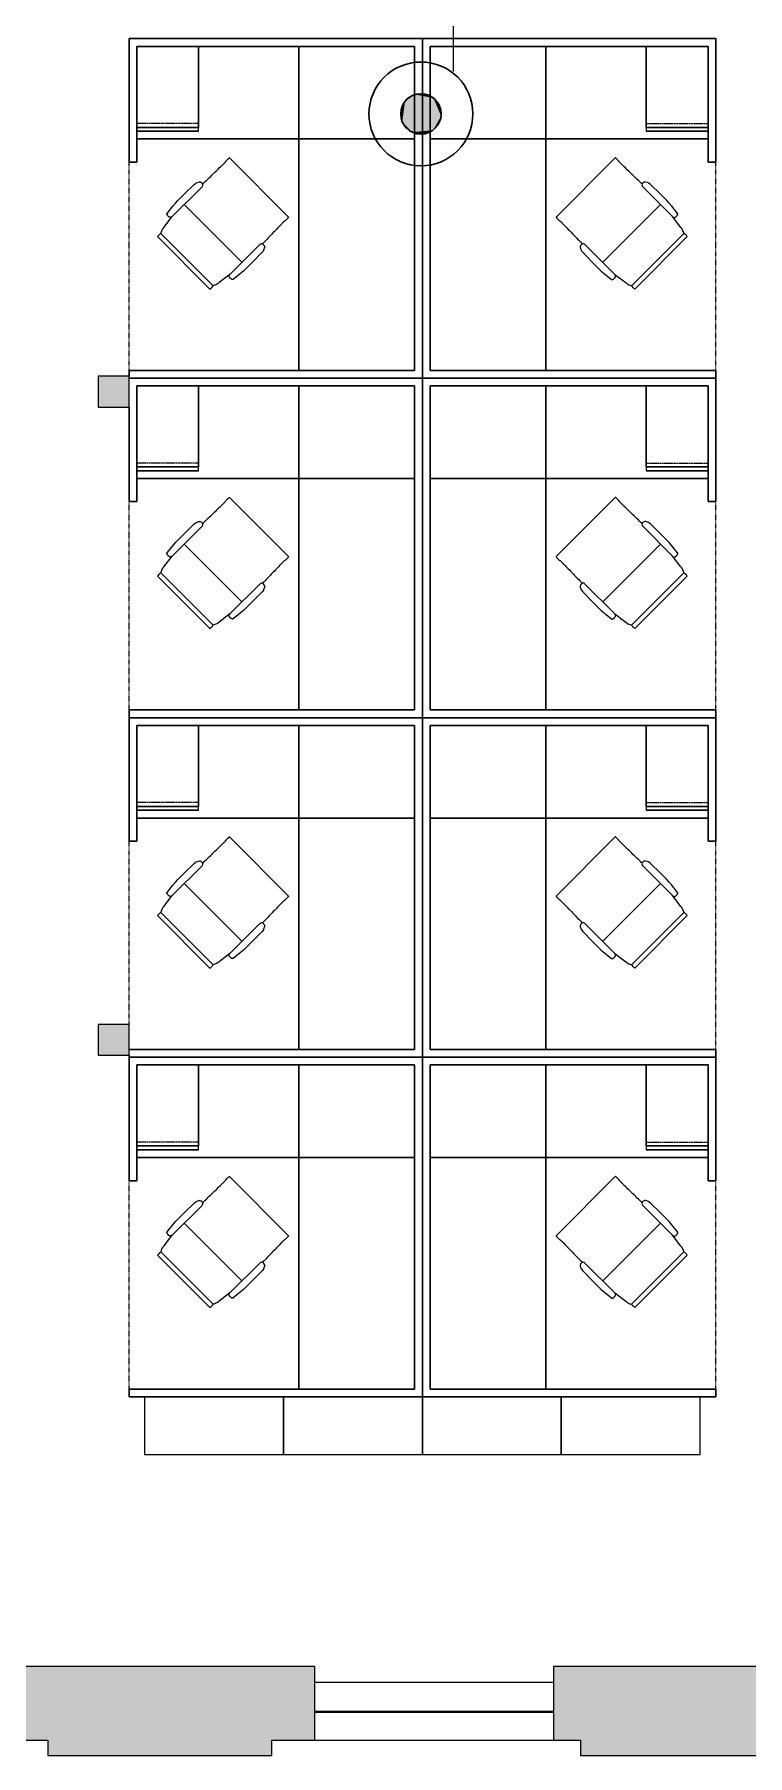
# Model space of a CAD drawing. Header units: inches. Extents: x 0 to 1865, y 0 to 1094.
# Drawn here: x 276.5 to 461.2, y 0 to 446.1 of the extents above; entities that cross this region are included whole.
import ezdxf

# ---------------------------------------------------------------- set-up
doc = ezdxf.new("R2010")
doc.units = ezdxf.units.IN
doc.header["$MEASUREMENT"] = 0
doc.linetypes.add('DASH 1_32_', pattern=[0.0625, 0.03125, -0.03125])
doc.linetypes.add('Dash 1_8_', pattern=[0.25, 0.125, -0.125])
for name, color, linetype, lineweight in [('A-ANNO-NOTE', 131, 'Continuous', 9), ('A-AREA-IDEN', 2, 'Continuous', 9), ('A-DETL', 90, 'Continuous', 9), ('A-DETL-GENF', 92, 'Continuous', 9), ('CORE', 7, 'Continuous', 9), ('I-FURN', 30, 'Continuous', 9), ('I-FURN-PNLS', 30, 'Continuous', 9), ('S-COLS', 52, 'Continuous', 13), ('Victor Bldg - 5th Floor_LINK_dwg', 8, 'Continuous', 9), ('WINDOWS', 7, 'Continuous', 9), ('WINDOWS SILL', 7, 'Continuous', 9)]:
    doc.layers.add(name, color=color, linetype=linetype, lineweight=lineweight)

# ---------------------------------------------------------------- blocks, each defined once
blk = doc.blocks.new('Victor Bldg - 5th Floor_LINK_dwg-6972324-Level 05 POWER _ SIGNAL')
at = {"layer": 'CORE'}
for p, q in [((301, 349.5), (301, 357.5)), ((301, 183), (301, 189.5)), ((301, 181.5), (301, 183))]:
    blk.add_line(p, q, dxfattribs=at)
at = {"layer": 'WINDOWS'}
for p, q in [((349.12, 11.5), (411, 11.5)), ((349.12, 11.25), (411, 11.25))]:
    blk.add_line(p, q, dxfattribs=at)
at = {"layer": 'WINDOWS SILL'}
for p, q in [((349.12, 19), (411, 19)), ((349.12, 4), (411, 4))]:
    blk.add_line(p, q, dxfattribs=at)
blk = doc.blocks.new('Concrete-Rectangular-Column - 8x8-7061903-Level 05 POWER _ SIGNAL')
at = {"layer": 'S-COLS', "lineweight": 9}
blk.add_hatch(color=7, dxfattribs=at).paths.add_polyline_path([(4, -4), (4, 4), (-4, 4), (-4, -4)], flags=0)
at = {"layer": 'S-COLS', "color": 8, "lineweight": 20}
for p, q in [((4, 4), (-4, 4)), ((-4, 4), (-4, -4)), ((4, -4), (4, 4)), ((-4, -4), (4, -4))]:
    blk.add_line(p, q, dxfattribs=at)
blk = doc.blocks.new('HermanMiller_Collection_Eames_AluminumGroup_LoungeChairSwivel - Arms Swivel Base-7952355-Level 05 POWER _ SIGNAL')
at = {"layer": 'I-FURN'}
for p, q in [((-12.96, -9.61), (-12.96, 9.61)), ((-11.95, 9.63), (-11.95, 9.59)), ((-11.95, 9.59), (-11.76, 9.6)), ((-11.76, -9.6), (-11.76, 9.6)), ((-10.12, 10.12), (-6.61, 10.58)), ((-6.94, 12.09), (-4.59, 12.38)), ((-6.61, 10.58), (-6.94, 10.64)), ((-6.61, 10.58), (4.33, 10.58)), ((-4.59, 12.38), (-3.51, 12.46)), ((-3.51, 12.46), (-2.64, 12.49)), ((-2.64, 12.49), (-0.18, 12.49)), ((-2.19, 10.58), (-2.19, -10.58)), ((-0.18, 12.49), (3.32, 12.43)), ((3.32, 12.43), (3.84, 12.38)), ((3.84, 12.38), (3.99, 12.34)), ((3.99, 12.34), (4.64, 12.01)), ((4.64, 12.01), (4.83, 11.89)), ((13.22, 10.83), (13.22, 10.86)), ((14.64, 10.85), (14.64, -10.85)), ((-11.95, -9.59), (-11.95, -9.63)), ((-11.76, -9.6), (-11.95, -9.59)), ((-6.61, -10.58), (-10.12, -10.12)), ((-6.94, -10.64), (-6.61, -10.58)), ((-4.59, -12.38), (-6.94, -12.09)), ((-6.61, -10.58), (4.33, -10.58)), ((-3.51, -12.46), (-4.59, -12.38)), ((-2.64, -12.49), (-3.51, -12.46)), ((-0.18, -12.49), (-2.64, -12.49)), ((3.32, -12.43), (-0.18, -12.49)), ((3.84, -12.38), (3.32, -12.43)), ((3.99, -12.34), (3.84, -12.38)), ((4.64, -12.01), (3.99, -12.34)), ((4.83, -11.89), (4.64, -12.01)), ((13.22, -10.86), (13.22, -10.83))]:
    blk.add_line(p, q, dxfattribs=at)
at = {"layer": 'I-FURN', "flags": 128}
for points in [[(4.94, 10.96), (5.23, 10.95), (5.52, 10.95)], [(5.52, -10.95), (5.23, -10.95), (4.94, -10.96)]]:
    blk.add_lwpolyline(points, dxfattribs=at)
at = {"layer": 'I-FURN'}
for centre, radius, start, end in [((-12.38, 5.3), 4.35, 84.2936, 97.7064), ((4.33, 11.27), 0.69, 270, 332.7502), ((3.68, 11.28), 1.3, 345.8347, 28.1255), ((-12.38, -5.3), 4.35, 262.2936, 275.7064), ((4.33, -11.27), 0.69, 27.2498, 90), ((3.68, -11.28), 1.3, 331.8745, 14.1653)]:
    blk.add_arc(centre, radius, start, end, dxfattribs=at)
for points in [[(-11.76, 9.6), (-11.64, 9.67), (-11.37, 9.8), (-11.02, 9.92), (-10.83, 9.99)], [(-10.83, 9.99), (-10.79, 10), (-10.71, 10.02), (-10.55, 10.06), (-10.35, 10.09), (-10.2, 10.11), (-10.12, 10.12)], [(5.52, 10.95), (6.54, 10.92), (8.59, 10.89), (10.68, 10.85), (11.73, 10.84)], [(11.73, 10.84), (11.97, 10.84), (12.47, 10.83), (12.96, 10.83), (13.22, 10.83)], [(-10.83, -9.99), (-11.02, -9.92), (-11.37, -9.8), (-11.64, -9.67), (-11.76, -9.6)], [(-10.12, -10.12), (-10.2, -10.11), (-10.35, -10.09), (-10.55, -10.06), (-10.71, -10.02), (-10.79, -10), (-10.83, -9.99)], [(11.73, -10.84), (10.68, -10.85), (8.59, -10.89), (6.54, -10.92), (5.52, -10.95)], [(13.22, -10.83), (12.96, -10.83), (12.47, -10.83), (11.97, -10.84), (11.73, -10.84)]]:
    blk.add_open_spline(points, degree=3, dxfattribs=at)
for points, knots in [([(-6.94, 10.64), (-6.95, 10.65), (-6.96, 10.65), (-6.99, 10.65), (-7, 10.66), (-7.02, 10.67), (-7.03, 10.68), (-7.05, 10.69), (-7.06, 10.7), (-7.07, 10.71), (-7.08, 10.72), (-7.09, 10.73), (-7.1, 10.74), (-7.11, 10.76), (-7.11, 10.77), (-7.12, 10.78), (-7.13, 10.8), (-7.14, 10.81), (-7.15, 10.83), (-7.16, 10.85), (-7.17, 10.87), (-7.18, 10.9), (-7.2, 10.95), (-7.22, 11.02), (-7.24, 11.11), (-7.25, 11.23), (-7.26, 11.37), (-7.25, 11.52), (-7.23, 11.66), (-7.21, 11.77), (-7.18, 11.85), (-7.16, 11.9), (-7.15, 11.92), (-7.14, 11.94), (-7.13, 11.96), (-7.12, 11.97), (-7.11, 11.98), (-7.1, 12), (-7.09, 12.01), (-7.08, 12.02), (-7.07, 12.03), (-7.06, 12.04), (-7.05, 12.04), (-7.05, 12.05), (-7.03, 12.06), (-7.02, 12.07), (-7, 12.08), (-6.99, 12.08), (-6.97, 12.09), (-6.95, 12.09), (-6.94, 12.09)], [-1, -1, -1, -1, -0.984375, -0.96875, -0.957031, -0.953125, -0.9375, -0.921875, -0.917969, -0.914062, -0.90625, -0.890625, -0.882812, -0.875, -0.867188, -0.859375, -0.84375, -0.835938, -0.828125, -0.8125, -0.796875, -0.78125, -0.75, -0.708333, -0.666667, -0.583333, -0.5, -0.416667, -0.333333, -0.25, -0.208333, -0.1875, -0.166667, -0.15625, -0.145833, -0.135417, -0.125, -0.114583, -0.104167, -0.09375, -0.088542, -0.083333, -0.078125, -0.072917, -0.0625, -0.052083, -0.041667, -0.03125, -0.020833, 0, 0, 0, 0]), ([(13.22, 10.86), (13.22, 10.87), (13.22, 10.87), (13.23, 10.87), (13.25, 10.88), (13.27, 10.88), (13.29, 10.88), (13.32, 10.88), (13.34, 10.88)], [-1, -1, -1, -1, -0.75, -0.625, -0.5, -0.375, -0.25, 0, 0, 0, 0]), ([(13.34, 10.88), (13.4, 10.89), (13.61, 10.9), (13.97, 10.9), (14.25, 10.89), (14.38, 10.89), (14.47, 10.88), (14.54, 10.87), (14.6, 10.87), (14.63, 10.86), (14.64, 10.85), (14.64, 10.85)], [-1, -1, -1, -1, -0.857143, -0.571429, -0.428571, -0.357143, -0.285714, -0.214286, -0.142857, -0.071429, 0, 0, 0, 0]), ([(-6.94, -12.09), (-6.95, -12.09), (-6.96, -12.09), (-6.99, -12.08), (-7, -12.08), (-7.02, -12.07), (-7.03, -12.06), (-7.05, -12.05), (-7.06, -12.04), (-7.07, -12.03), (-7.08, -12.02), (-7.09, -12.01), (-7.1, -12), (-7.11, -11.98), (-7.12, -11.97), (-7.12, -11.96), (-7.13, -11.94), (-7.14, -11.93), (-7.15, -11.91), (-7.16, -11.89), (-7.17, -11.87), (-7.18, -11.84), (-7.21, -11.77), (-7.23, -11.66), (-7.26, -11.47), (-7.26, -11.28), (-7.24, -11.11), (-7.22, -11.02), (-7.2, -10.95), (-7.18, -10.89), (-7.16, -10.85), (-7.15, -10.82), (-7.13, -10.8), (-7.13, -10.78), (-7.12, -10.77), (-7.11, -10.76), (-7.1, -10.74), (-7.08, -10.73), (-7.08, -10.72), (-7.07, -10.71), (-7.06, -10.7), (-7.05, -10.69), (-7.05, -10.69), (-7.03, -10.68), (-7.02, -10.67), (-7, -10.66), (-6.99, -10.65), (-6.97, -10.65), (-6.95, -10.65), (-6.94, -10.64)], [-1, -1, -1, -1, -0.984375, -0.96875, -0.957031, -0.953125, -0.9375, -0.921875, -0.917969, -0.914062, -0.90625, -0.890625, -0.882812, -0.875, -0.867188, -0.859375, -0.84375, -0.835938, -0.828125, -0.8125, -0.796875, -0.78125, -0.75, -0.666667, -0.583333, -0.416667, -0.333333, -0.291667, -0.25, -0.208333, -0.1875, -0.166667, -0.15625, -0.145833, -0.135417, -0.125, -0.114583, -0.104167, -0.09375, -0.088542, -0.083333, -0.078125, -0.072917, -0.0625, -0.052083, -0.041667, -0.03125, -0.020833, 0, 0, 0, 0]), ([(13.34, -10.88), (13.32, -10.88), (13.29, -10.88), (13.27, -10.88), (13.25, -10.88), (13.23, -10.87), (13.22, -10.87), (13.22, -10.87), (13.22, -10.86)], [-1, -1, -1, -1, -0.75, -0.625, -0.5, -0.375, -0.25, 0, 0, 0, 0]), ([(14.64, -10.85), (14.64, -10.86), (14.62, -10.86), (14.52, -10.88), (14.27, -10.9), (13.87, -10.9), (13.54, -10.9), (13.4, -10.89), (13.34, -10.88)], [-1, -1, -1, -1, -0.892857, -0.785714, -0.571429, -0.285714, -0.142857, 0, 0, 0, 0])]:
    blk.add_open_spline(points, degree=3, knots=knots, dxfattribs=at)
blk = doc.blocks.new('Adjustable Workstation 1 - 6x7-V30-Level 05 POWER _ SIGNAL')
at = {"layer": 'I-FURN'}
for p, q in [((76, 0), (0, 0)), ((0, 0), (0, -88)), ((0, 0), (76, 0)), ((0, -88), (0, 0)), ((76, 0), (76, -0.5)), ((32, -2), (2, -2)), ((2, -2), (2, -86)), ((2, -86), (2, -2)), ((2, -2), (32, -2)), ((2, -86), (2, -2)), ((2, -2), (76, -2)), ((32, -2), (2, -2)), ((2, -2), (2, -62)), ((32, -86), (32, -2)), ((32, -2), (32, -86)), ((76, -2), (32, -2)), ((76, -2), (76, -0.5)), ((76, -0.5), (76, -2)), ((76, -56), (74, -56)), ((74, -56), (74, -86)), ((74, -62), (74, -56)), ((74, -56), (76, -56)), ((76, -88), (76, -56)), ((76, -56), (76, -88)), ((2, -62), (2, -86)), ((32, -62), (2, -62)), ((2, -62), (2, -86)), ((2, -86), (2, -62)), ((2, -62), (32, -62)), ((74, -62), (32, -62)), ((32, -62), (74, -62)), ((74, -64), (74, -62)), ((74, -86), (74, -62)), ((74, -62), (74, -86)), ((58, -64), (74, -64)), ((58, -64), (74, -64)), ((58, -64), (74, -64)), ((58, -64), (74, -64)), ((58, -64), (74, -64)), ((58, -64), (74, -64)), ((58, -64), (58, -86)), ((74, -64), (58, -64)), ((74, -64), (58, -64)), ((58, -64), (58, -65)), ((74, -64), (58, -64)), ((58, -64), (74, -64)), ((58, -64), (58, -65)), ((58, -64), (58, -65)), ((74, -64), (58, -64)), ((58, -64), (74, -64)), ((58, -64), (58, -65)), ((58, -64), (58, -65)), ((74, -64), (58, -64)), ((58, -64), (74, -64)), ((58, -64), (58, -65)), ((58, -64), (58, -65)), ((58, -65), (74, -65)), ((58, -86), (58, -65)), ((58, -65), (74, -65)), ((74, -65), (58, -65)), ((58, -65), (74, -65)), ((74, -65), (58, -65)), ((58, -65), (74, -65)), ((74, -65), (58, -65)), ((58, -65), (74, -65)), ((74, -86), (74, -64)), ((74, -65), (74, -64)), ((74, -65), (74, -64)), ((74, -64), (74, -65)), ((74, -65), (74, -64)), ((74, -64), (74, -65)), ((74, -65), (74, -64)), ((74, -64), (74, -65)), ((74, -65), (74, -64)), ((74, -65), (74, -86)), ((74, -86), (74, -65)), ((0, -88), (76, -88)), ((76, -88), (0, -88)), ((2, -86), (32, -86)), ((32, -86), (2, -86)), ((74, -86), (2, -86)), ((2, -86), (32, -86)), ((2, -86), (32, -86)), ((32, -86), (2, -86)), ((32, -86), (58, -86)), ((32, -86), (74, -86)), ((74, -86), (32, -86)), ((58, -86), (74, -86)), ((74, -86), (58, -86)), ((58, -86), (74, -86))]:
    blk.add_line(p, q, dxfattribs=at)
at = {"layer": 'I-FURN', "linetype": 'Dash 1_8_'}
for p, q in [((76, 0), (76, -0.5)), ((76, -0.5), (76, -2)), ((76, -2), (76, -56)), ((76, -56), (76, -88))]:
    blk.add_line(p, q, dxfattribs=at)
at = {"layer": 'I-FURN', "linetype": 'DASH 1_32_'}
blk.add_line((58, -66), (74, -66), dxfattribs=at)
blk = doc.blocks.new('HermanMiller_Collection_Eames_AluminumGroup_LoungeChairSwivel - Arms Swivel Base-7952356-Level 05 POWER _ SIGNAL')
at = {"layer": 'I-FURN'}
for p, q in [((-12.96, 9.61), (-12.96, -9.61)), ((-11.95, 9.59), (-11.95, 9.63)), ((-11.76, 9.6), (-11.95, 9.59)), ((-11.76, 9.6), (-11.76, -9.6)), ((-6.61, 10.58), (-10.12, 10.12)), ((-4.59, 12.38), (-6.94, 12.09)), ((-6.94, 10.64), (-6.61, 10.58)), ((-6.61, 10.58), (4.33, 10.58)), ((-3.51, 12.46), (-4.59, 12.38)), ((-2.64, 12.49), (-3.51, 12.46)), ((-0.18, 12.49), (-2.64, 12.49)), ((-2.19, -10.58), (-2.19, 10.58)), ((3.32, 12.43), (-0.18, 12.49)), ((3.84, 12.38), (3.32, 12.43)), ((3.99, 12.34), (3.84, 12.38)), ((4.64, 12.01), (3.99, 12.34)), ((4.83, 11.89), (4.64, 12.01)), ((13.22, 10.86), (13.22, 10.83)), ((14.64, -10.85), (14.64, 10.85)), ((-11.95, -9.63), (-11.95, -9.59)), ((-11.95, -9.59), (-11.76, -9.6)), ((-10.12, -10.12), (-6.61, -10.58)), ((-6.61, -10.58), (-6.94, -10.64)), ((-6.94, -12.09), (-4.59, -12.38)), ((-6.61, -10.58), (4.33, -10.58)), ((-4.59, -12.38), (-3.51, -12.46)), ((-3.51, -12.46), (-2.64, -12.49)), ((-2.64, -12.49), (-0.18, -12.49)), ((-0.18, -12.49), (3.32, -12.43)), ((3.32, -12.43), (3.84, -12.38)), ((3.84, -12.38), (3.99, -12.34)), ((3.99, -12.34), (4.64, -12.01)), ((4.64, -12.01), (4.83, -11.89)), ((13.22, -10.83), (13.22, -10.86))]:
    blk.add_line(p, q, dxfattribs=at)
at = {"layer": 'I-FURN', "flags": 128}
for points in [[(5.52, 10.95), (5.23, 10.95), (4.94, 10.96)], [(4.94, -10.96), (5.23, -10.95), (5.52, -10.95)]]:
    blk.add_lwpolyline(points, dxfattribs=at)
at = {"layer": 'I-FURN'}
for centre, radius, start, end in [((-12.38, 5.3), 4.35, 84.2936, 97.7064), ((4.33, 11.27), 0.69, 270, 332.7502), ((3.68, 11.28), 1.3, 345.8347, 28.1255), ((-12.38, -5.3), 4.35, 262.2936, 275.7064), ((4.33, -11.27), 0.69, 27.2498, 90), ((3.68, -11.28), 1.3, 331.8745, 14.1653)]:
    blk.add_arc(centre, radius, start, end, dxfattribs=at)
for points in [[(-10.83, 9.99), (-11.02, 9.92), (-11.37, 9.8), (-11.64, 9.67), (-11.76, 9.6)], [(-10.12, 10.12), (-10.2, 10.11), (-10.35, 10.09), (-10.55, 10.06), (-10.71, 10.02), (-10.79, 10), (-10.83, 9.99)], [(11.73, 10.84), (10.68, 10.85), (8.59, 10.89), (6.54, 10.92), (5.52, 10.95)], [(13.22, 10.83), (12.96, 10.83), (12.47, 10.83), (11.97, 10.84), (11.73, 10.84)], [(-11.76, -9.6), (-11.64, -9.67), (-11.37, -9.8), (-11.02, -9.92), (-10.83, -9.99)], [(-10.83, -9.99), (-10.79, -10), (-10.71, -10.02), (-10.55, -10.06), (-10.35, -10.09), (-10.2, -10.11), (-10.12, -10.12)], [(5.52, -10.95), (6.54, -10.92), (8.59, -10.89), (10.68, -10.85), (11.73, -10.84)], [(11.73, -10.84), (11.97, -10.84), (12.47, -10.83), (12.96, -10.83), (13.22, -10.83)]]:
    blk.add_open_spline(points, degree=3, dxfattribs=at)
for points, knots in [([(-6.94, 12.09), (-6.95, 12.09), (-6.97, 12.09), (-6.99, 12.08), (-7, 12.08), (-7.02, 12.07), (-7.03, 12.06), (-7.05, 12.05), (-7.05, 12.04), (-7.06, 12.04), (-7.07, 12.03), (-7.08, 12.02), (-7.09, 12.01), (-7.1, 12), (-7.11, 11.98), (-7.12, 11.97), (-7.13, 11.96), (-7.14, 11.94), (-7.15, 11.92), (-7.16, 11.9), (-7.18, 11.85), (-7.21, 11.77), (-7.23, 11.66), (-7.25, 11.52), (-7.26, 11.37), (-7.25, 11.23), (-7.24, 11.11), (-7.22, 11.02), (-7.2, 10.95), (-7.18, 10.9), (-7.17, 10.87), (-7.16, 10.85), (-7.15, 10.83), (-7.14, 10.81), (-7.13, 10.8), (-7.12, 10.78), (-7.11, 10.77), (-7.11, 10.76), (-7.1, 10.74), (-7.09, 10.73), (-7.08, 10.72), (-7.07, 10.71), (-7.06, 10.7), (-7.05, 10.69), (-7.03, 10.68), (-7.02, 10.67), (-7, 10.66), (-6.99, 10.65), (-6.96, 10.65), (-6.95, 10.65), (-6.94, 10.64)], [0, 0, 0, 0, 0.020833, 0.03125, 0.041667, 0.052083, 0.0625, 0.072917, 0.078125, 0.083333, 0.088542, 0.09375, 0.104167, 0.114583, 0.125, 0.135417, 0.145833, 0.15625, 0.166667, 0.1875, 0.208333, 0.25, 0.333333, 0.416667, 0.5, 0.583333, 0.666667, 0.708333, 0.75, 0.78125, 0.796875, 0.8125, 0.828125, 0.835938, 0.84375, 0.859375, 0.867188, 0.875, 0.882812, 0.890625, 0.90625, 0.914062, 0.917969, 0.921875, 0.9375, 0.953125, 0.957031, 0.96875, 0.984375, 1, 1, 1, 1]), ([(13.34, 10.88), (13.32, 10.88), (13.29, 10.88), (13.27, 10.88), (13.25, 10.88), (13.23, 10.87), (13.22, 10.87), (13.22, 10.87), (13.22, 10.86)], [0, 0, 0, 0, 0.25, 0.375, 0.5, 0.625, 0.75, 1, 1, 1, 1]), ([(14.64, 10.85), (14.64, 10.85), (14.63, 10.86), (14.6, 10.87), (14.54, 10.87), (14.47, 10.88), (14.38, 10.89), (14.25, 10.89), (13.97, 10.9), (13.61, 10.9), (13.4, 10.89), (13.34, 10.88)], [0, 0, 0, 0, 0.071429, 0.142857, 0.214286, 0.285714, 0.357143, 0.428571, 0.571429, 0.857143, 1, 1, 1, 1]), ([(-6.94, -10.64), (-6.95, -10.65), (-6.97, -10.65), (-6.99, -10.65), (-7, -10.66), (-7.02, -10.67), (-7.03, -10.68), (-7.05, -10.69), (-7.05, -10.69), (-7.06, -10.7), (-7.07, -10.71), (-7.08, -10.72), (-7.08, -10.73), (-7.1, -10.74), (-7.11, -10.76), (-7.12, -10.77), (-7.13, -10.78), (-7.13, -10.8), (-7.15, -10.82), (-7.16, -10.85), (-7.18, -10.89), (-7.2, -10.95), (-7.22, -11.02), (-7.24, -11.11), (-7.26, -11.28), (-7.26, -11.47), (-7.23, -11.66), (-7.21, -11.77), (-7.18, -11.84), (-7.17, -11.87), (-7.16, -11.89), (-7.15, -11.91), (-7.14, -11.93), (-7.13, -11.94), (-7.12, -11.96), (-7.12, -11.97), (-7.11, -11.98), (-7.1, -12), (-7.09, -12.01), (-7.08, -12.02), (-7.07, -12.03), (-7.06, -12.04), (-7.05, -12.05), (-7.03, -12.06), (-7.02, -12.07), (-7, -12.08), (-6.99, -12.08), (-6.96, -12.09), (-6.95, -12.09), (-6.94, -12.09)], [0, 0, 0, 0, 0.020833, 0.03125, 0.041667, 0.052083, 0.0625, 0.072917, 0.078125, 0.083333, 0.088542, 0.09375, 0.104167, 0.114583, 0.125, 0.135417, 0.145833, 0.15625, 0.166667, 0.1875, 0.208333, 0.25, 0.291667, 0.333333, 0.416667, 0.583333, 0.666667, 0.75, 0.78125, 0.796875, 0.8125, 0.828125, 0.835938, 0.84375, 0.859375, 0.867188, 0.875, 0.882812, 0.890625, 0.90625, 0.914062, 0.917969, 0.921875, 0.9375, 0.953125, 0.957031, 0.96875, 0.984375, 1, 1, 1, 1]), ([(13.22, -10.86), (13.22, -10.87), (13.22, -10.87), (13.23, -10.87), (13.25, -10.88), (13.27, -10.88), (13.29, -10.88), (13.32, -10.88), (13.34, -10.88)], [0, 0, 0, 0, 0.25, 0.375, 0.5, 0.625, 0.75, 1, 1, 1, 1]), ([(13.34, -10.88), (13.4, -10.89), (13.54, -10.9), (13.87, -10.9), (14.27, -10.9), (14.52, -10.88), (14.62, -10.86), (14.64, -10.86), (14.64, -10.85)], [0, 0, 0, 0, 0.142857, 0.285714, 0.571429, 0.785714, 0.892857, 1, 1, 1, 1])]:
    blk.add_open_spline(points, degree=3, knots=knots, dxfattribs=at)
blk = doc.blocks.new('Adjustable Workstation 1 - 6x7-V12-Level 05 POWER _ SIGNAL')
at = {"layer": 'I-FURN'}
for p, q in [((76, 88), (0, 88)), ((0, 88), (0, 0)), ((0, 0), (0, 88)), ((0, 88), (76, 88)), ((32, 86), (2, 86)), ((2, 86), (2, 2)), ((2, 2), (2, 86)), ((2, 86), (32, 86)), ((2, 2), (2, 86)), ((2, 86), (74, 86)), ((32, 86), (2, 86)), ((2, 86), (2, 62)), ((32, 86), (2, 86)), ((2, 86), (2, 62)), ((2, 62), (2, 86)), ((2, 86), (32, 86)), ((32, 2), (32, 86)), ((32, 86), (32, 2)), ((58, 86), (32, 86)), ((74, 86), (32, 86)), ((32, 86), (74, 86)), ((74, 86), (58, 86)), ((58, 86), (58, 64)), ((58, 65), (58, 86)), ((58, 86), (74, 86)), ((74, 86), (58, 86)), ((74, 64), (74, 86)), ((74, 86), (74, 65)), ((74, 86), (74, 56)), ((74, 65), (74, 86)), ((74, 62), (74, 86)), ((74, 86), (74, 62)), ((76, 56), (76, 88)), ((76, 88), (76, 56)), ((74, 65), (58, 65)), ((74, 65), (58, 65)), ((58, 65), (58, 64)), ((74, 65), (58, 65)), ((58, 65), (74, 65)), ((58, 65), (58, 64)), ((58, 65), (58, 64)), ((74, 65), (58, 65)), ((58, 65), (74, 65)), ((58, 65), (58, 64)), ((58, 65), (58, 64)), ((74, 65), (58, 65)), ((58, 65), (74, 65)), ((58, 65), (58, 64)), ((58, 65), (58, 64)), ((58, 64), (74, 64)), ((58, 64), (74, 64)), ((58, 64), (74, 64)), ((58, 64), (74, 64)), ((58, 64), (74, 64)), ((58, 64), (74, 64)), ((58, 64), (74, 64)), ((58, 64), (74, 64)), ((74, 64), (58, 64)), ((58, 64), (74, 64)), ((74, 64), (58, 64)), ((58, 64), (74, 64)), ((74, 64), (58, 64)), ((58, 64), (74, 64)), ((74, 64), (74, 65)), ((74, 64), (74, 65)), ((74, 65), (74, 64)), ((74, 64), (74, 65)), ((74, 65), (74, 64)), ((74, 64), (74, 65)), ((74, 65), (74, 64)), ((74, 64), (74, 65)), ((74, 62), (74, 64)), ((2, 62), (2, 2)), ((2, 62), (32, 62)), ((32, 62), (2, 62)), ((32, 62), (74, 62)), ((74, 62), (32, 62)), ((74, 56), (74, 62)), ((74, 56), (76, 56)), ((76, 56), (74, 56)), ((0, 0), (76, 0)), ((76, 0), (0, 0)), ((2, 2), (32, 2)), ((32, 2), (2, 2)), ((76, 2), (2, 2)), ((2, 2), (32, 2)), ((32, 2), (76, 2)), ((76, 0), (76, 2)), ((76, 2), (76, 0))]:
    blk.add_line(p, q, dxfattribs=at)
at = {"layer": 'I-FURN', "linetype": 'Dash 1_8_'}
for p, q in [((76, 56), (76, 88)), ((76, 2), (76, 56)), ((76, 0), (76, 2))]:
    blk.add_line(p, q, dxfattribs=at)
at = {"layer": 'I-FURN', "linetype": 'DASH 1_32_'}
blk.add_line((58, 66), (74, 66), dxfattribs=at)
blk = doc.blocks.new('Adjustable Workstation 1 - 6x7-V31-Level 05 POWER _ SIGNAL')
at = {"layer": 'I-FURN'}
for p, q in [((76, 0), (0, 0)), ((0, 0), (0, -88)), ((0, 0), (76, 0)), ((0, -88), (0, 0)), ((76, -2), (76, 0)), ((76, 0), (76, -2)), ((32, -2), (2, -2)), ((2, -2), (2, -86)), ((2, -86), (2, -2)), ((2, -2), (32, -2)), ((2, -86), (2, -2)), ((2, -2), (76, -2)), ((32, -2), (2, -2)), ((2, -2), (2, -62)), ((32, -86), (32, -2)), ((32, -2), (32, -86)), ((76, -2), (32, -2)), ((76, -56), (74, -56)), ((74, -56), (74, -86)), ((74, -62), (74, -56)), ((74, -56), (76, -56)), ((76, -80.5), (76, -56)), ((76, -56), (76, -80.5)), ((2, -62), (2, -86)), ((32, -62), (2, -62)), ((2, -62), (2, -86)), ((2, -86), (2, -62)), ((2, -62), (32, -62)), ((74, -62), (32, -62)), ((32, -62), (74, -62)), ((74, -64), (74, -62)), ((74, -86), (74, -62)), ((74, -62), (74, -86)), ((58, -64), (74, -64)), ((58, -64), (74, -64)), ((58, -64), (74, -64)), ((58, -64), (74, -64)), ((58, -64), (74, -64)), ((58, -64), (74, -64)), ((58, -64), (58, -86)), ((74, -64), (58, -64)), ((74, -64), (58, -64)), ((58, -64), (58, -65)), ((74, -64), (58, -64)), ((58, -64), (74, -64)), ((58, -64), (58, -65)), ((58, -64), (58, -65)), ((74, -64), (58, -64)), ((58, -64), (74, -64)), ((58, -64), (58, -65)), ((58, -64), (58, -65)), ((74, -64), (58, -64)), ((58, -64), (74, -64)), ((58, -64), (58, -65)), ((58, -64), (58, -65)), ((58, -65), (74, -65)), ((58, -86), (58, -65)), ((58, -65), (74, -65)), ((74, -65), (58, -65)), ((58, -65), (74, -65)), ((74, -65), (58, -65)), ((58, -65), (74, -65)), ((74, -65), (58, -65)), ((58, -65), (74, -65)), ((74, -86), (74, -64)), ((74, -65), (74, -64)), ((74, -65), (74, -64)), ((74, -64), (74, -65)), ((74, -65), (74, -64)), ((74, -64), (74, -65)), ((74, -65), (74, -64)), ((74, -64), (74, -65)), ((74, -65), (74, -64)), ((74, -65), (74, -86)), ((74, -86), (74, -65)), ((76, -80.5), (76, -88)), ((0, -88), (76, -88)), ((76, -88), (0, -88)), ((2, -86), (32, -86)), ((32, -86), (2, -86)), ((74, -86), (2, -86)), ((2, -86), (32, -86)), ((2, -86), (32, -86)), ((32, -86), (2, -86)), ((32, -86), (58, -86)), ((32, -86), (74, -86)), ((74, -86), (32, -86)), ((58, -86), (74, -86)), ((74, -86), (58, -86)), ((58, -86), (74, -86))]:
    blk.add_line(p, q, dxfattribs=at)
at = {"layer": 'I-FURN', "linetype": 'Dash 1_8_'}
for p, q in [((76, 0), (76, -2)), ((76, -2), (76, -56)), ((76, -56), (76, -80.5)), ((76, -80.5), (76, -88))]:
    blk.add_line(p, q, dxfattribs=at)
at = {"layer": 'I-FURN', "linetype": 'DASH 1_32_'}
blk.add_line((58, -66), (74, -66), dxfattribs=at)
blk = doc.blocks.new('Adjustable Workstation 1 - 6x7-V32-Level 05 POWER _ SIGNAL')
at = {"layer": 'I-FURN'}
for p, q in [((76, 0), (0, 0)), ((0, 0), (0, -88)), ((0, 0), (76, 0)), ((0, -88), (0, 0)), ((76, -0.5), (76, 0)), ((76, 0), (76, -0.5)), ((32, -2), (2, -2)), ((2, -2), (2, -86)), ((2, -86), (2, -2)), ((2, -2), (32, -2)), ((2, -86), (2, -2)), ((2, -2), (76, -2)), ((32, -2), (2, -2)), ((2, -2), (2, -62)), ((32, -86), (32, -2)), ((32, -2), (32, -86)), ((76, -2), (32, -2)), ((76, -0.5), (76, -2)), ((76, -56), (74, -56)), ((74, -56), (74, -86)), ((74, -62), (74, -56)), ((74, -56), (76, -56)), ((76, -88), (76, -56)), ((76, -56), (76, -88)), ((2, -62), (2, -86)), ((32, -62), (2, -62)), ((2, -62), (2, -86)), ((2, -86), (2, -62)), ((2, -62), (32, -62)), ((74, -62), (32, -62)), ((32, -62), (74, -62)), ((74, -64), (74, -62)), ((74, -86), (74, -62)), ((74, -62), (74, -86)), ((58, -64), (74, -64)), ((58, -64), (74, -64)), ((58, -64), (74, -64)), ((58, -64), (74, -64)), ((58, -64), (74, -64)), ((58, -64), (74, -64)), ((58, -64), (58, -86)), ((74, -64), (58, -64)), ((74, -64), (58, -64)), ((58, -64), (58, -65)), ((74, -64), (58, -64)), ((58, -64), (74, -64)), ((58, -64), (58, -65)), ((58, -64), (58, -65)), ((74, -64), (58, -64)), ((58, -64), (74, -64)), ((58, -64), (58, -65)), ((58, -64), (58, -65)), ((74, -64), (58, -64)), ((58, -64), (74, -64)), ((58, -64), (58, -65)), ((58, -64), (58, -65)), ((58, -65), (74, -65)), ((58, -86), (58, -65)), ((58, -65), (74, -65)), ((74, -65), (58, -65)), ((58, -65), (74, -65)), ((74, -65), (58, -65)), ((58, -65), (74, -65)), ((74, -65), (58, -65)), ((58, -65), (74, -65)), ((74, -86), (74, -64)), ((74, -65), (74, -64)), ((74, -65), (74, -64)), ((74, -64), (74, -65)), ((74, -65), (74, -64)), ((74, -64), (74, -65)), ((74, -65), (74, -64)), ((74, -64), (74, -65)), ((74, -65), (74, -64)), ((74, -65), (74, -86)), ((74, -86), (74, -65)), ((0, -88), (76, -88)), ((76, -88), (0, -88)), ((2, -86), (32, -86)), ((32, -86), (2, -86)), ((74, -86), (2, -86)), ((2, -86), (32, -86)), ((2, -86), (32, -86)), ((32, -86), (2, -86)), ((32, -86), (58, -86)), ((32, -86), (74, -86)), ((74, -86), (32, -86)), ((58, -86), (74, -86)), ((74, -86), (58, -86)), ((58, -86), (74, -86))]:
    blk.add_line(p, q, dxfattribs=at)
at = {"layer": 'I-FURN', "linetype": 'Dash 1_8_'}
for p, q in [((76, 0), (76, -0.5)), ((76, -0.5), (76, -2)), ((76, -2), (76, -8.5)), ((76, -8.5), (76, -56)), ((76, -56), (76, -88))]:
    blk.add_line(p, q, dxfattribs=at)
at = {"layer": 'I-FURN', "linetype": 'DASH 1_32_'}
blk.add_line((58, -66), (74, -66), dxfattribs=at)
blk = doc.blocks.new('F-Lateral File - 2 Drawers x 18_D x 36_W-7657768-Level 05 POWER _ SIGNAL')
at = {"layer": 'I-FURN-PNLS'}
for p, q in [((16.8, 6.7), (-19.2, 6.7)), ((-19.2, 6.7), (-19.2, -8.3)), ((16.8, -8.3), (16.8, 6.7)), ((-19.2, -8.3), (16.8, -8.3))]:
    blk.add_line(p, q, dxfattribs=at)
blk = doc.blocks.new('Adjustable Workstation 1 - 6x7-V33-Level 05 POWER _ SIGNAL')
at = {"layer": 'I-FURN'}
for p, q in [((76, 0), (0, 0)), ((0, 0), (0, -88)), ((0, 0), (72, 0)), ((0, -88), (0, 0)), ((72, 0), (76, 0)), ((76, -2), (76, 0)), ((76, 0), (76, -2)), ((32, -2), (2, -2)), ((2, -2), (2, -86)), ((2, -86), (2, -2)), ((2, -2), (32, -2)), ((2, -86), (2, -2)), ((2, -2), (76, -2)), ((32, -2), (2, -2)), ((2, -2), (2, -62)), ((32, -86), (32, -2)), ((32, -2), (32, -86)), ((76, -2), (32, -2)), ((76, -56), (74, -56)), ((74, -56), (74, -86)), ((74, -62), (74, -56)), ((74, -56), (76, -56)), ((76, -88), (76, -56)), ((76, -56), (76, -88)), ((2, -62), (2, -86)), ((32, -62), (2, -62)), ((2, -62), (2, -86)), ((2, -86), (2, -62)), ((2, -62), (32, -62)), ((74, -62), (32, -62)), ((32, -62), (74, -62)), ((74, -64), (74, -62)), ((74, -86), (74, -62)), ((74, -62), (74, -86)), ((58, -64), (74, -64)), ((58, -64), (74, -64)), ((58, -64), (74, -64)), ((58, -64), (74, -64)), ((58, -64), (74, -64)), ((58, -64), (74, -64)), ((58, -64), (58, -86)), ((74, -64), (58, -64)), ((74, -64), (58, -64)), ((58, -64), (58, -65)), ((74, -64), (58, -64)), ((58, -64), (74, -64)), ((58, -64), (58, -65)), ((58, -64), (58, -65)), ((74, -64), (58, -64)), ((58, -64), (74, -64)), ((58, -64), (58, -65)), ((58, -64), (58, -65)), ((74, -64), (58, -64)), ((58, -64), (74, -64)), ((58, -64), (58, -65)), ((58, -64), (58, -65)), ((58, -65), (74, -65)), ((58, -86), (58, -65)), ((58, -65), (74, -65)), ((74, -65), (58, -65)), ((58, -65), (74, -65)), ((74, -65), (58, -65)), ((58, -65), (74, -65)), ((74, -65), (58, -65)), ((58, -65), (74, -65)), ((74, -86), (74, -64)), ((74, -65), (74, -64)), ((74, -65), (74, -64)), ((74, -64), (74, -65)), ((74, -65), (74, -64)), ((74, -64), (74, -65)), ((74, -65), (74, -64)), ((74, -64), (74, -65)), ((74, -65), (74, -64)), ((74, -65), (74, -86)), ((74, -86), (74, -65)), ((0, -88), (76, -88)), ((76, -88), (0, -88)), ((2, -86), (32, -86)), ((32, -86), (2, -86)), ((74, -86), (2, -86)), ((2, -86), (32, -86)), ((2, -86), (32, -86)), ((32, -86), (2, -86)), ((32, -86), (58, -86)), ((32, -86), (74, -86)), ((74, -86), (32, -86)), ((58, -86), (74, -86)), ((74, -86), (58, -86)), ((58, -86), (74, -86))]:
    blk.add_line(p, q, dxfattribs=at)
at = {"layer": 'I-FURN', "linetype": 'Dash 1_8_'}
for p, q in [((76, 0), (76, -2)), ((76, -2), (76, -56)), ((76, -56), (76, -88))]:
    blk.add_line(p, q, dxfattribs=at)
at = {"layer": 'I-FURN', "linetype": 'DASH 1_32_'}
blk.add_line((58, -66), (74, -66), dxfattribs=at)
blk = doc.blocks.new('Adjustable Workstation 1 - 6x7-V34-Level 05 POWER _ SIGNAL')
at = {"layer": 'I-FURN'}
for p, q in [((76, 88), (0, 88)), ((0, 88), (0, 0)), ((0, 0), (0, 88)), ((0, 88), (76, 88)), ((32, 86), (2, 86)), ((2, 86), (2, 2)), ((2, 2), (2, 86)), ((2, 86), (32, 86)), ((2, 2), (2, 86)), ((2, 86), (74, 86)), ((32, 86), (2, 86)), ((2, 86), (2, 62)), ((32, 86), (2, 86)), ((2, 86), (2, 62)), ((2, 62), (2, 86)), ((2, 86), (32, 86)), ((32, 2), (32, 86)), ((32, 86), (32, 2)), ((58, 86), (32, 86)), ((74, 86), (32, 86)), ((32, 86), (74, 86)), ((74, 86), (58, 86)), ((58, 86), (58, 64)), ((58, 65), (58, 86)), ((58, 86), (74, 86)), ((74, 86), (58, 86)), ((74, 64), (74, 86)), ((74, 86), (74, 65)), ((74, 86), (74, 56)), ((74, 65), (74, 86)), ((74, 62), (74, 86)), ((74, 86), (74, 62)), ((76, 56), (76, 88)), ((76, 88), (76, 56)), ((74, 65), (58, 65)), ((74, 65), (58, 65)), ((58, 65), (58, 64)), ((74, 65), (58, 65)), ((58, 65), (74, 65)), ((58, 65), (58, 64)), ((58, 65), (58, 64)), ((74, 65), (58, 65)), ((58, 65), (74, 65)), ((58, 65), (58, 64)), ((58, 65), (58, 64)), ((74, 65), (58, 65)), ((58, 65), (74, 65)), ((58, 65), (58, 64)), ((58, 65), (58, 64)), ((58, 64), (74, 64)), ((58, 64), (74, 64)), ((58, 64), (74, 64)), ((58, 64), (74, 64)), ((58, 64), (74, 64)), ((58, 64), (74, 64)), ((58, 64), (74, 64)), ((58, 64), (74, 64)), ((74, 64), (58, 64)), ((58, 64), (74, 64)), ((74, 64), (58, 64)), ((58, 64), (74, 64)), ((74, 64), (58, 64)), ((58, 64), (74, 64)), ((74, 64), (74, 65)), ((74, 64), (74, 65)), ((74, 65), (74, 64)), ((74, 64), (74, 65)), ((74, 65), (74, 64)), ((74, 64), (74, 65)), ((74, 65), (74, 64)), ((74, 64), (74, 65)), ((74, 62), (74, 64)), ((2, 62), (2, 2)), ((2, 62), (32, 62)), ((32, 62), (2, 62)), ((32, 62), (74, 62)), ((74, 62), (32, 62)), ((74, 56), (74, 62)), ((74, 56), (76, 56)), ((76, 56), (74, 56)), ((0, 0), (76, 0)), ((72, 0), (0, 0)), ((2, 2), (32, 2)), ((32, 2), (2, 2)), ((76, 2), (2, 2)), ((2, 2), (32, 2)), ((32, 2), (76, 2)), ((76, 0), (72, 0)), ((76, 0), (76, 2)), ((76, 2), (76, 0))]:
    blk.add_line(p, q, dxfattribs=at)
at = {"layer": 'I-FURN', "linetype": 'Dash 1_8_'}
for p, q in [((76, 56), (76, 88)), ((76, 2), (76, 56)), ((76, 0), (76, 2))]:
    blk.add_line(p, q, dxfattribs=at)
at = {"layer": 'I-FURN', "linetype": 'DASH 1_32_'}
blk.add_line((58, 66), (74, 66), dxfattribs=at)

msp = doc.modelspace()

# ---------------------------------------------------------------- hatches: boundary and pattern name
at = {"layer": 'A-ANNO-NOTE'}
for points in [[(371.5, 426.6), (372.18, 428.28), (371.97, 427.91)], [(371.79, 423.45), (372.18, 428.28), (371.5, 426.6)], [(374.33, 420.77), (375.11, 430.52), (371.79, 423.45)], [(371.79, 423.45), (375.11, 430.52), (372.5, 428.73)], [(371.79, 423.45), (372.5, 428.73), (372.18, 428.28)], [(372.5, 428.73), (375.11, 430.52), (373.39, 429.62)], [(373.39, 429.62), (375.11, 430.52), (373.96, 430.01)], [(374.33, 420.77), (379.76, 421.28), (375.11, 430.52)], [(375.11, 430.52), (377.32, 430.69), (375.93, 430.69)], [(379.87, 429.62), (377.32, 430.69), (375.11, 430.52)], [(379.76, 421.28), (379.87, 429.62), (375.11, 430.52)], [(377.32, 430.69), (377.05, 430.72), (376.21, 430.72)], [(379.87, 429.62), (378.14, 430.52), (377.32, 430.69)], [(379.87, 429.62), (379.05, 430.15), (378.14, 430.52)], [(379.05, 430.15), (378.67, 430.33), (378.14, 430.52)], [(379.87, 429.62), (379.65, 429.79), (379.05, 430.15)], [(379.76, 421.28), (381.85, 424.93), (379.87, 429.62)], [(381.76, 426.6), (381.35, 427.79), (379.87, 429.62)], [(381.85, 424.93), (381.76, 426.6), (379.87, 429.62)], [(381.35, 427.79), (380.29, 429.25), (379.87, 429.62)], [(381, 428.39), (380.67, 428.84), (380.29, 429.25)], [(381.35, 427.79), (381, 428.39), (380.29, 429.25)], [(371.79, 423.45), (371.5, 426.6), (371.38, 425.21)], [(371.38, 425.21), (371.5, 426.6), (371.38, 425.77)], [(371.79, 423.45), (371.38, 425.21), (371.5, 424.38)], [(371.5, 426.6), (371.97, 427.91), (371.69, 427.27)], [(379.76, 421.28), (381.83, 424.79), (381.85, 424.93)], [(379.76, 421.28), (381.69, 424.11), (381.83, 424.79)], [(379.76, 421.28), (381.35, 423.2), (381.69, 424.11)], [(381.76, 426.6), (381.57, 427.27), (381.35, 427.79)], [(381.85, 424.93), (381.87, 425.77), (381.76, 426.6)], [(381.85, 424.93), (381.87, 425.21), (381.87, 425.77)], [(372.87, 421.83), (371.79, 423.45), (372.25, 422.59)], [(374.33, 420.77), (371.79, 423.45), (372.96, 421.73)], [(374.33, 420.77), (372.96, 421.73), (373.73, 421.12)], [(377.46, 420.31), (379.76, 421.28), (374.33, 420.77)], [(377.05, 420.26), (377.46, 420.31), (374.33, 420.77)], [(375.93, 420.29), (374.46, 420.71), (375.11, 420.46)], [(377.05, 420.26), (374.46, 420.71), (375.93, 420.29)], [(377.46, 420.31), (378.67, 420.65), (379.76, 421.28)], [(378.67, 420.65), (379.41, 421.04), (379.76, 421.28)], [(378.67, 420.65), (378.92, 420.77), (379.41, 421.04)], [(379.76, 421.28), (381.08, 422.71), (381.35, 423.2)], [(379.76, 421.28), (380.39, 421.83), (381.08, 422.71)], [(379.76, 421.28), (379.98, 421.45), (380.39, 421.83)], [(380.39, 421.83), (380.76, 422.25), (381.08, 422.71)]]:
    msp.add_hatch(color=256, dxfattribs=at).paths.add_polyline_path(points, flags=0)
at = {"layer": 'A-DETL-GENF'}
h = msp.add_hatch(color=7, dxfattribs=at)
h.paths.add_polyline_path([(483, 0), (512.25, 0), (512.25, 23.12), (510.25, 23.12), (510.25, 26.12), (479.25, 26.12), (479.25, 23.12), (411, 23.12), (411, 4), (418, 4), (418, 0), (482.5, 0)], flags=0)
h.paths.add_polyline_path([(338, 0), (338, 4), (349.12, 4), (349.12, 23.12), (273, 23.12), (273, 4), (280, 4), (280, 0)], flags=0)
h.paths.add_polyline_path([(649.88, 0), (650.5, 0), (650.5, 23.12), (648.25, 23.12), (648.25, 33.13), (614, 33.13), (614, 23.12), (596.25, 23.12), (596.25, 0), (648.25, 0)], flags=0)
h.paths.add_polyline_path([(200, 0), (200, 4), (211.13, 4), (211.13, 23.12), (135, 23.12), (135, 4), (142, 4), (142, 0)], flags=0)
h.paths.add_polyline_path([(782.5, 0), (788.75, 0), (788.75, 23.12), (780.88, 23.12), (780.88, 56), (751.25, 56), (751.25, 23.12), (734.5, 23.12), (734.5, 0), (780.88, 0)], flags=0)
h.paths.add_polyline_path([(915.75, 0), (927.06, 0), (927.06, 22.84), (913.5, 22.84), (913.5, 33.13), (884.25, 33.13), (884.25, 23.12), (874.75, 23.12), (874.75, 19), (872.75, 19), (872.75, 0), (915.13, 0)], flags=0)
h.paths.add_polyline_path([(62, 0), (62, 4), (69, 4), (69, 23.12), (22.13, 23.12), (22.13, 74.5), (4, 74.5), (4, 66), (0, 66), (0, 0), (22.13, 0)], flags=0)
h.paths.add_polyline_path([(1049, 0), (1049, 14.5), (1079, 14.5), (1079, 11.5), (1143, 11.5), (1143, 27.5), (1093, 27.5), (1093, 32.59), (1032.06, 32.59), (1032.06, 41.59), (1011.06, 41.59), (1011.06, 0), (1045.27, 0)], flags=0)
h.paths.add_polyline_path([(1454.99, 11.5), (1503, 11.5), (1503, 27.5), (1439, 27.5), (1439, 11.5), (1451.51, 11.5)], flags=0)
h.paths.add_polyline_path([(1279.4, 11.5), (1323.07, 11.5), (1323.07, 27.5), (1259, 27.5), (1259, 11.5)], flags=0)
h.paths.add_polyline_path([(1819, 11.5), (1863, 11.5), (1863, 27.5), (1799, 27.5), (1799, 11.5)], flags=0)
h.paths.add_polyline_path([(1641.06, 11.5), (1683, 11.5), (1683, 27.5), (1619, 27.5), (1619, 11.5), (1636.06, 11.5)], flags=0)
h.paths.add_polyline_path([(1738, 15.5), (1744, 15.5), (1744, 27.5), (1738, 27.5)], flags=0)
h.paths.add_polyline_path([(1199.75, 15.5), (1204, 15.5), (1204, 27.5), (1198, 27.5), (1198, 15.5), (1199.13, 15.5)], flags=0)
h.paths.add_polyline_path([(1378, 15.5), (1384, 15.5), (1384, 27.5), (1378, 27.5)], flags=0)
h.paths.add_polyline_path([(1564, 15.5), (1564, 27.5), (1558, 27.5), (1558, 15.5)], flags=0)
h.paths.add_polyline_path([(22.13, 123.5), (22.13, 170.38), (34.13, 170.38), (34.13, 224.5), (12, 224.5), (12, 212.5), (0, 212.5), (0, 132), (4, 132), (4, 123.5)], flags=0)
h.paths.add_polyline_path([(12, 310.5), (34.13, 310.5), (34.13, 392.5), (12, 392.5), (12, 380.5), (3.5, 380.5), (3.5, 322.5), (12, 322.5)], flags=0)
h.paths.add_polyline_path([(34.13, 478.5), (34.13, 560.5), (12, 560.5), (12, 548.5), (3.5, 548.5), (3.5, 490.5), (12, 490.5), (12, 478.5)], flags=0)
h.paths.add_polyline_path([(34.13, 646.5), (34.13, 728.5), (12, 728.5), (12, 716.5), (3.5, 716.5), (3.5, 658.5), (12, 658.5), (12, 646.5)], flags=0)
h.paths.add_polyline_path([(34.13, 814.5), (34.13, 896.5), (12, 896.5), (12, 884.5), (3.5, 884.5), (3.5, 826.5), (12, 826.5), (12, 814.5)], flags=0)
h.paths.add_polyline_path([(12, 982.5), (34.13, 982.5), (34.13, 1064.5), (12, 1064.5), (12, 1052.5), (3.5, 1052.5), (3.5, 994.5), (12, 994.5), (12, 990.58)], flags=0)

# ---------------------------------------------------------------- linework, layer by layer
at = {"layer": 'A-ANNO-NOTE', "lineweight": 30}
for radius in [13.46, 5.25]:
    msp.add_circle((376.63, 425.49), radius, dxfattribs=at)
at = {"layer": 'A-ANNO-NOTE'}
for start, end in [(0, 180), (180, 360)]:
    msp.add_arc((376.63, 425.49), 5.25, start, end, dxfattribs=at)
at = {"layer": 'A-AREA-IDEN'}
msp.add_line((385.05, 436.49), (385.05, 460.16), dxfattribs=at)
at = {"layer": 'A-DETL'}
for p, q in [((349.12, 23.12), (273, 23.12)), ((349.12, 4), (349.12, 23.12)), ((411, 23.12), (411, 4)), ((479.25, 23.12), (411, 23.12)), ((273, 4), (280, 4)), ((280, 4), (280, 0)), ((280, 0), (338, 0)), ((338, 0), (338, 4)), ((338, 4), (349.12, 4)), ((411, 4), (418, 4)), ((418, 4), (418, 0)), ((418, 0), (512.25, 0))]:
    msp.add_line(p, q, dxfattribs=at)

# ---------------------------------------------------------------- block references
at = {"layer": 'I-FURN'}
for name, p, rotation in [('Adjustable Workstation 1 - 6x7-V30-Level 05 POWER _ SIGNAL', (377, 357), 180), ('HermanMiller_Collection_Eames_AluminumGroup_LoungeChairSwivel - Arms Swivel Base-7952355-Level 05 POWER _ SIGNAL', (324.33, 396.07), 44.9999999999999), ('HermanMiller_Collection_Eames_AluminumGroup_LoungeChairSwivel - Arms Swivel Base-7952356-Level 05 POWER _ SIGNAL', (429.67, 396.07), 134.9999999999993), ('Adjustable Workstation 1 - 6x7-V31-Level 05 POWER _ SIGNAL', (377, 269), 180), ('HermanMiller_Collection_Eames_AluminumGroup_LoungeChairSwivel - Arms Swivel Base-7952355-Level 05 POWER _ SIGNAL', (324.33, 308.07), 44.9999999999999), ('HermanMiller_Collection_Eames_AluminumGroup_LoungeChairSwivel - Arms Swivel Base-7952356-Level 05 POWER _ SIGNAL', (429.67, 308.07), 134.9999999999993), ('Adjustable Workstation 1 - 6x7-V32-Level 05 POWER _ SIGNAL', (377, 181), 180), ('HermanMiller_Collection_Eames_AluminumGroup_LoungeChairSwivel - Arms Swivel Base-7952355-Level 05 POWER _ SIGNAL', (324.33, 220.07), 44.9999999999999), ('HermanMiller_Collection_Eames_AluminumGroup_LoungeChairSwivel - Arms Swivel Base-7952356-Level 05 POWER _ SIGNAL', (429.67, 220.07), 134.9999999999993), ('Adjustable Workstation 1 - 6x7-V33-Level 05 POWER _ SIGNAL', (377, 93), 180), ('HermanMiller_Collection_Eames_AluminumGroup_LoungeChairSwivel - Arms Swivel Base-7952355-Level 05 POWER _ SIGNAL', (324.33, 132.07), 44.9999999999999), ('HermanMiller_Collection_Eames_AluminumGroup_LoungeChairSwivel - Arms Swivel Base-7952356-Level 05 POWER _ SIGNAL', (429.67, 132.07), 134.9999999999993)]:
    msp.add_blockref(name, p, dxfattribs=dict(at, rotation=rotation))
for name, p in [('Adjustable Workstation 1 - 6x7-V12-Level 05 POWER _ SIGNAL', (377, 357)), ('Adjustable Workstation 1 - 6x7-V12-Level 05 POWER _ SIGNAL', (377, 269)), ('Adjustable Workstation 1 - 6x7-V12-Level 05 POWER _ SIGNAL', (377, 181)), ('Adjustable Workstation 1 - 6x7-V34-Level 05 POWER _ SIGNAL', (377, 93))]:
    msp.add_blockref(name, p, dxfattribs=at)
at = {"layer": 'I-FURN-PNLS'}
for p in [(324.2, 86.3), (360.2, 86.3), (396.2, 86.3), (432.2, 86.3)]:
    msp.add_blockref('F-Lateral File - 2 Drawers x 18_D x 36_W-7657768-Level 05 POWER _ SIGNAL', p, dxfattribs=at)
at = {"layer": 'S-COLS', "lineweight": 9}
for p in [(297, 353.5), (297, 185.5)]:
    msp.add_blockref('Concrete-Rectangular-Column - 8x8-7061903-Level 05 POWER _ SIGNAL', p, dxfattribs=at)
at = {"layer": 'Victor Bldg - 5th Floor_LINK_dwg', "color": 7}
msp.add_blockref('Victor Bldg - 5th Floor_LINK_dwg-6972324-Level 05 POWER _ SIGNAL', (0, 0), dxfattribs=at)

doc.saveas('drawing.dxf')
